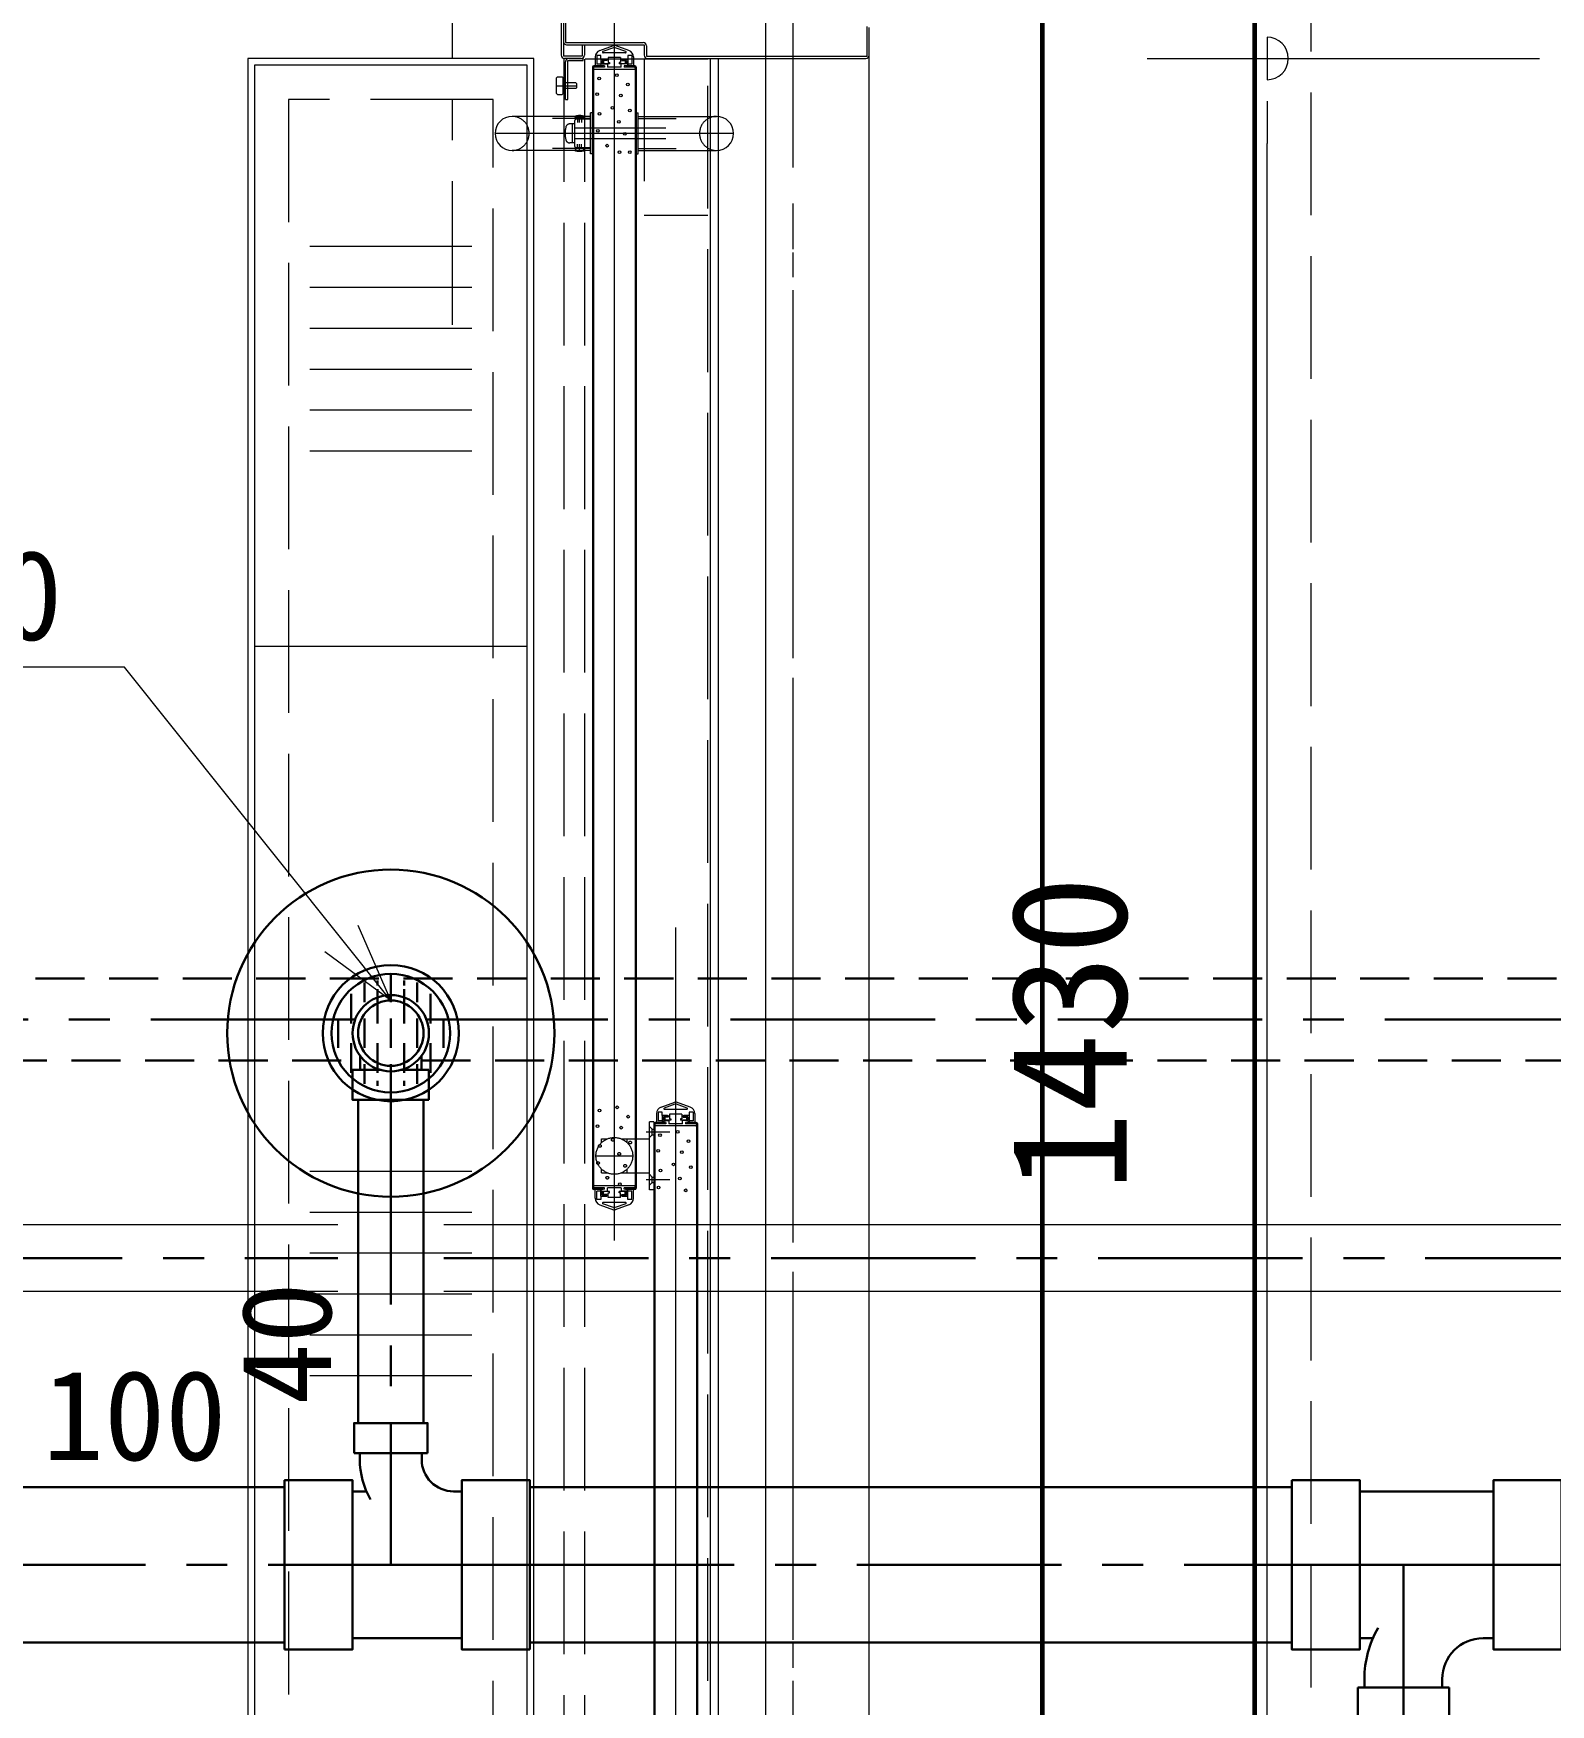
# Model space of a CAD drawing. Units: millimetres at full size, sheet at 1:30. Extents: x -16828 to 149130, y 47892 to 100313.
# Drawn here: x -3372 to -2259, y 62148 to 63374 of the extents above; entities that cross this region are included whole.
import ezdxf
from ezdxf.enums import TextEntityAlignment as Align

# ---------------------------------------------------------------- set-up
doc = ezdxf.new("R2010")
doc.units = ezdxf.units.MM
doc.header["$LTSCALE"] = 30
for name, pattern in [('CHAIN1', [8, 5, -1, 1, -1]), ('CHAIN2', [12, 9, -1, 1, -1]), ('DASHED1', [1.8, 1.2, -0.6]), ('DASHED3', [4, 3, -1]), ('DOUBLE_CHAIN1', [8.8, 5, -1, 0.6, -0.6, 0.6, -1])]:
    doc.linetypes.add(name, pattern=pattern)
for name, color, linetype, lineweight in [('0-0', 7, 'CHAIN2', 15), ('0-1', 7, 'Continuous', 15), ('2-2_間仕切り芯', 7, 'DOUBLE_CHAIN1', 15), ('2-A_建具', 7, 'Continuous', 15), ('2-B_金物', 7, 'Continuous', 15), ('3-0_AIHO08-壁芯', 7, 'CHAIN2', 15), ('4-3_AIHO15-壁開口寸法・コメント', 7, 'Continuous', 15), ('9-6_無題7', 7, 'Continuous', 15), ('9-9_配管－汚水１：硬質塩ビ管（ＤＶ）', 2, 'Continuous', 30), ('9-B_配管－給湯１２：ＨＴＬＰ（ＵＸ）', 3, 'Continuous', 20), ('9-E_配管－給湯１：ＣＵＰ(Ｍ)', 1, 'Continuous', 60)]:
    doc.layers.add(name, color=color, linetype=linetype, lineweight=lineweight)
doc.styles.add('ＭＳ ゴシック', font='')
doc.styles.get('ＭＳ ゴシック').set_extended_font_data('MS Gothic')

# ---------------------------------------------------------------- blocks, each defined once
blk = doc.blocks.new('グループ部品-19')
at = {"layer": '4-3_AIHO15-壁開口寸法・コメント'}
for p, q in [((-2467.13, 61957.11), (-2467.13, 61988.36)), ((-2467.13, 61910.24), (-2467.13, 61941.49))]:
    blk.add_line(p, q, dxfattribs=at)
blk.add_arc((-2467.13, 61925.86), 15.62, 90, 270, dxfattribs=at)
blk = doc.blocks.new('グループ部品-20')
at = {"layer": '4-3_AIHO15-壁開口寸法・コメント'}
for p, q in [((-2467.13, 63371.49), (-2467.13, 63340.24)), ((-2467.13, 63324.61), (-2467.13, 63293.36))]:
    blk.add_line(p, q, dxfattribs=at)
blk.add_arc((-2467.13, 63355.86), 15.62, 270, 90, dxfattribs=at)
blk = doc.blocks.new('グループ部品-21')
at = {"layer": '4-3_AIHO15-壁開口寸法・コメント'}
for p, q in [((-2555.12, 63355.86), (-2267.13, 63355.86)), ((-2467.13, 61988.36), (-2467.13, 63293.36)), ((-2555.12, 61925.86), (-2267.13, 61925.86))]:
    blk.add_line(p, q, dxfattribs=at)
for name in ['グループ部品-20', 'グループ部品-19']:
    blk.add_blockref(name, (0, 0), dxfattribs=at)
at = {"layer": '4-3_AIHO15-壁開口寸法・コメント', "style": 'ＭＳ ゴシック'}
blk.add_text('1430', height=84.92, rotation=90, dxfattribs=at).set_placement((-2544.76, 62525.03), align=Align.BOTTOM_LEFT)

msp = doc.modelspace()

# ---------------------------------------------------------------- linework, layer by layer
at = {"layer": '0-0'}
msp.add_line((-3065.04, 66505.86), (-3065.04, 63160.53), dxfattribs=at)
at = {"layer": '0-1'}
msp.add_line((-2835.04, 63665.86), (-2835.04, 60765.86), dxfattribs=at)
at = {"layer": '0-1', "linetype": 'DASHED3'}
msp.add_line((-2435.04, 63450.86), (-2435.04, 60365.86), dxfattribs=at)
at = {"layer": '2-2_間仕切り芯'}
msp.add_line((-2815.04, 64749.43), (-2815.04, 49619.89), dxfattribs=at)
at = {"layer": '2-A_建具'}
for p, q in [((-2985.04, 63403.46), (-2985.04, 63358.26)), ((-2983.44, 63404.26), (-2983.44, 63357.46)), ((-2981.84, 63403.26), (-2981.84, 63367.46)), ((-2946.04, 62488.67), (-2946.04, 63405.86)), ((-2760.64, 63357.46), (-2760.64, 63379.26)), ((-2759.04, 63358.26), (-2759.04, 63378.46)), ((-2981.84, 63367.46), (-2924.84, 63367.46)), ((-2981.04, 63365.86), (-2924.04, 63365.86)), ((-2969.64, 63365.86), (-2969.64, 63357.46)), ((-2968.04, 63365.86), (-2968.04, 63358.26)), ((-2956.76, 63361.66), (-2946.73, 63365.34)), ((-2935.32, 63361.66), (-2945.35, 63365.34)), ((-2924.04, 63365.86), (-2924.04, 63358.26)), ((-2922.44, 63365.06), (-2922.44, 63357.46)), ((-2969.64, 63357.46), (-2983.44, 63357.46)), ((-2970.44, 63355.86), (-2982.64, 63355.86)), ((-2960.04, 63356.97), (-2960.04, 63350.76)), ((-2958.84, 63357.96), (-2958.84, 63351.66)), ((-2956.04, 63357.96), (-2958.84, 63357.96)), ((-2956.04, 63355.46), (-2956.04, 63357.96)), ((-2956.04, 63355.46), (-2951.54, 63355.46)), ((-2956.04, 63355.36), (-2956.04, 63351.7)), ((-2952.04, 63355.36), (-2956.04, 63355.36)), ((-2955.04, 63354.36), (-2955.04, 63351.86)), ((-2946.73, 63363.74), (-2954.4, 63360.93)), ((-2937.85, 63359.96), (-2954.23, 63359.96)), ((-2954.04, 63353.76), (-2954.04, 63352.46)), ((-2951.54, 63354.26), (-2953.54, 63354.26)), ((-2951.54, 63355.46), (-2951.54, 63354.26)), ((-2950.54, 63356.46), (-2950.54, 63352.96)), ((-2941.54, 63356.46), (-2950.54, 63356.46)), ((-2950.54, 63352.96), (-2949.54, 63352.96)), ((-2949.54, 63352.96), (-2949.54, 63351.96)), ((-2937.68, 63360.93), (-2945.35, 63363.74)), ((-2942.54, 63352.96), (-2942.54, 63351.96)), ((-2941.54, 63352.96), (-2942.54, 63352.96)), ((-2941.54, 63356.46), (-2941.54, 63352.96)), ((-2940.54, 63355.46), (-2940.54, 63354.26)), ((-2940.54, 63355.46), (-2936.04, 63355.46)), ((-2940.54, 63354.26), (-2938.54, 63354.26)), ((-2936.04, 63355.36), (-2940.04, 63355.36)), ((-2940.04, 63355.36), (-2940.04, 63354.36)), ((-2937.04, 63354.36), (-2940.04, 63354.36)), ((-2938.04, 63353.76), (-2938.04, 63352.46)), ((-2937.04, 63354.36), (-2937.04, 63351.86)), ((-2936.04, 63357.96), (-2936.04, 63355.46)), ((-2933.24, 63357.96), (-2936.04, 63357.96)), ((-2936.04, 63355.36), (-2936.04, 63351.7)), ((-2933.24, 63357.96), (-2933.24, 63351.66)), ((-2932.04, 63356.97), (-2932.04, 63350.76)), ((-2922.44, 63357.46), (-2760.64, 63357.46)), ((-2921.64, 63355.86), (-2761.44, 63355.86)), ((-2875.54, 61925.86), (-2875.54, 63355.86)), ((-2869.54, 61925.86), (-2869.54, 63355.86)), ((-2759.04, 61925.86), (-2759.04, 63358.26)), ((-2962.04, 63349.56), (-2962.04, 62527.16)), ((-2954.54, 63349.86), (-2961.44, 63349.86)), ((-2961.44, 63349.86), (-2961.44, 62526.86)), ((-2961.29, 63348.86), (-2961.29, 63348.36)), ((-2954.54, 63350.46), (-2961.14, 63350.46)), ((-2953.29, 63349.36), (-2960.79, 63349.36)), ((-2946.34, 63347.86), (-2960.79, 63347.86)), ((-2956.04, 63351.66), (-2958.84, 63351.66)), ((-2956.04, 63351.66), (-2956.04, 63350.46)), ((-2953.29, 63350.36), (-2955.22, 63350.71)), ((-2955.04, 63351.86), (-2951.04, 63351.86)), ((-2954.54, 63350.46), (-2954.54, 63349.86)), ((-2949.54, 63351.96), (-2953.54, 63351.96)), ((-2953.29, 63350.36), (-2953.29, 63349.36)), ((-2951.04, 63351.86), (-2951.04, 63349.36)), ((-2941.04, 63349.36), (-2951.04, 63349.36)), ((-2946.34, 63347.86), (-2946.04, 63348.16)), ((-2946.04, 63348.16), (-2945.74, 63347.86)), ((-2931.29, 63347.86), (-2945.74, 63347.86)), ((-2938.54, 63351.96), (-2942.54, 63351.96)), ((-2941.04, 63349.36), (-2941.04, 63351.86)), ((-2937.04, 63351.86), (-2941.04, 63351.86)), ((-2936.86, 63350.71), (-2938.79, 63350.36)), ((-2938.79, 63350.36), (-2938.79, 63349.36)), ((-2931.29, 63349.36), (-2938.79, 63349.36)), ((-2937.54, 63350.46), (-2937.54, 63349.86)), ((-2930.94, 63350.46), (-2937.54, 63350.46)), ((-2930.64, 63349.86), (-2937.54, 63349.86)), ((-2933.24, 63351.66), (-2936.04, 63351.66)), ((-2936.04, 63351.66), (-2936.04, 63350.46)), ((-2930.79, 63348.86), (-2930.79, 63348.36)), ((-2930.64, 63349.86), (-2930.64, 62526.86)), ((-2930.04, 63349.56), (-2930.04, 62527.16)), ((-2963.54, 63313.36), (-3021.04, 63313.36)), ((-2963.54, 63285.86), (-2963.54, 63315.86)), ((-2962.04, 63315.86), (-2963.54, 63315.86)), ((-2962.04, 63285.86), (-2962.04, 63315.86)), ((-2930.04, 63315.86), (-2928.54, 63315.86)), ((-2930.04, 63285.86), (-2930.04, 63315.86)), ((-2928.54, 63285.86), (-2928.54, 63315.86)), ((-2928.54, 63313.36), (-2871.04, 63313.36)), ((-2858.54, 63300.86), (-3033.54, 63300.86)), ((-2963.54, 63288.36), (-3021.04, 63288.36)), ((-2962.04, 63285.86), (-2963.54, 63285.86)), ((-2930.04, 63285.86), (-2928.54, 63285.86)), ((-2928.54, 63288.36), (-2871.04, 63288.36)), ((-2901.04, 61783.13), (-2901.04, 62718.41)), ((-2915.04, 62581.97), (-2915.04, 62575.76)), ((-2913.84, 62582.96), (-2913.84, 62576.66)), ((-2911.04, 62582.96), (-2913.84, 62582.96)), ((-2911.76, 62586.66), (-2901.73, 62590.34)), ((-2911.04, 62580.46), (-2911.04, 62582.96)), ((-2911.04, 62580.46), (-2906.54, 62580.46)), ((-2901.73, 62588.74), (-2909.4, 62585.93)), ((-2892.85, 62584.96), (-2909.23, 62584.96)), ((-2906.54, 62580.46), (-2906.54, 62579.26)), ((-2905.54, 62581.46), (-2905.54, 62577.96)), ((-2896.54, 62581.46), (-2905.54, 62581.46)), ((-2890.32, 62586.66), (-2900.35, 62590.34)), ((-2892.68, 62585.93), (-2900.35, 62588.74)), ((-2896.54, 62581.46), (-2896.54, 62577.96)), ((-2895.54, 62580.46), (-2895.54, 62579.26)), ((-2895.54, 62580.46), (-2891.04, 62580.46)), ((-2891.04, 62582.96), (-2891.04, 62580.46)), ((-2888.24, 62582.96), (-2891.04, 62582.96)), ((-2888.24, 62582.96), (-2888.24, 62576.66)), ((-2887.04, 62581.97), (-2887.04, 62575.76)), ((-2920.24, 62525.86), (-2920.24, 62575.86)), ((-2917.04, 62575.86), (-2920.24, 62575.86)), ((-2917.04, 62575.86), (-2917.04, 62525.86)), ((-2917.04, 62574.56), (-2917.04, 61872.16)), ((-2909.54, 62574.86), (-2916.44, 62574.86)), ((-2916.44, 62574.86), (-2916.44, 61871.86)), ((-2916.29, 62573.86), (-2916.29, 62573.36)), ((-2909.54, 62575.46), (-2916.14, 62575.46)), ((-2908.29, 62574.36), (-2915.79, 62574.36)), ((-2901.34, 62572.86), (-2915.79, 62572.86)), ((-2911.04, 62576.66), (-2913.84, 62576.66)), ((-2911.04, 62580.36), (-2911.04, 62576.7)), ((-2907.04, 62580.36), (-2911.04, 62580.36)), ((-2911.04, 62576.66), (-2911.04, 62575.46)), ((-2908.29, 62575.36), (-2910.22, 62575.71)), ((-2910.04, 62579.36), (-2910.04, 62576.86)), ((-2910.04, 62576.86), (-2906.04, 62576.86)), ((-2909.54, 62575.46), (-2909.54, 62574.86)), ((-2909.04, 62578.76), (-2909.04, 62577.46)), ((-2906.54, 62579.26), (-2908.54, 62579.26)), ((-2904.54, 62576.96), (-2908.54, 62576.96)), ((-2908.29, 62575.36), (-2908.29, 62574.36)), ((-2906.04, 62576.86), (-2906.04, 62574.36)), ((-2896.04, 62574.36), (-2906.04, 62574.36)), ((-2905.54, 62577.96), (-2904.54, 62577.96)), ((-2904.54, 62577.96), (-2904.54, 62576.96)), ((-2901.34, 62572.86), (-2901.04, 62573.16)), ((-2901.04, 62573.16), (-2900.74, 62572.86)), ((-2886.29, 62572.86), (-2900.74, 62572.86)), ((-2897.54, 62577.96), (-2897.54, 62576.96)), ((-2896.54, 62577.96), (-2897.54, 62577.96)), ((-2893.54, 62576.96), (-2897.54, 62576.96)), ((-2896.04, 62574.36), (-2896.04, 62576.86)), ((-2892.04, 62576.86), (-2896.04, 62576.86)), ((-2895.54, 62579.26), (-2893.54, 62579.26)), ((-2891.04, 62580.36), (-2895.04, 62580.36)), ((-2895.04, 62580.36), (-2895.04, 62579.36)), ((-2892.04, 62579.36), (-2895.04, 62579.36)), ((-2891.86, 62575.71), (-2893.79, 62575.36)), ((-2893.79, 62575.36), (-2893.79, 62574.36)), ((-2886.29, 62574.36), (-2893.79, 62574.36)), ((-2893.04, 62578.76), (-2893.04, 62577.46)), ((-2892.54, 62575.46), (-2892.54, 62574.86)), ((-2885.94, 62575.46), (-2892.54, 62575.46)), ((-2885.64, 62574.86), (-2892.54, 62574.86)), ((-2892.04, 62579.36), (-2892.04, 62576.86)), ((-2891.04, 62580.36), (-2891.04, 62576.7)), ((-2888.24, 62576.66), (-2891.04, 62576.66)), ((-2891.04, 62576.66), (-2891.04, 62575.46)), ((-2885.79, 62573.86), (-2885.79, 62573.36)), ((-2885.64, 62574.86), (-2885.64, 61871.86)), ((-2885.04, 62574.56), (-2885.04, 61872.16)), ((-2940.94, 62563.36), (-2930.04, 62563.36)), ((-2930.04, 62563.36), (-2920.24, 62563.36)), ((-2940.94, 62538.36), (-2930.04, 62538.36)), ((-2930.04, 62538.36), (-2920.24, 62538.36)), ((-2961.29, 62527.86), (-2961.29, 62528.36)), ((-2954.54, 62526.26), (-2961.14, 62526.26)), ((-2946.34, 62528.86), (-2960.79, 62528.86)), ((-2953.29, 62527.36), (-2960.79, 62527.36)), ((-2960.04, 62519.75), (-2960.04, 62525.96)), ((-2956.04, 62525.06), (-2958.84, 62525.06)), ((-2958.84, 62518.76), (-2958.84, 62525.06)), ((-2956.04, 62525.06), (-2956.04, 62526.26)), ((-2956.04, 62521.36), (-2956.04, 62525.03)), ((-2952.04, 62521.36), (-2956.04, 62521.36)), ((-2956.04, 62521.26), (-2951.54, 62521.26)), ((-2956.04, 62521.26), (-2956.04, 62518.76)), ((-2953.29, 62526.36), (-2955.22, 62526.01)), ((-2955.04, 62522.36), (-2955.04, 62524.86)), ((-2955.04, 62524.86), (-2951.04, 62524.86)), ((-2954.04, 62522.96), (-2954.04, 62524.26)), ((-2949.54, 62524.76), (-2953.54, 62524.76)), ((-2951.54, 62522.46), (-2953.54, 62522.46)), ((-2953.29, 62526.36), (-2953.29, 62527.36)), ((-2951.54, 62521.26), (-2951.54, 62522.46)), ((-2951.04, 62524.86), (-2951.04, 62527.36)), ((-2941.04, 62527.36), (-2951.04, 62527.36)), ((-2950.54, 62520.26), (-2950.54, 62523.76)), ((-2950.54, 62523.76), (-2949.54, 62523.76)), ((-2941.54, 62520.26), (-2950.54, 62520.26)), ((-2949.54, 62523.76), (-2949.54, 62524.76)), ((-2946.34, 62528.86), (-2946.04, 62528.56)), ((-2946.04, 62528.56), (-2945.74, 62528.86)), ((-2931.29, 62528.86), (-2945.74, 62528.86)), ((-2942.54, 62523.76), (-2942.54, 62524.76)), ((-2938.54, 62524.76), (-2942.54, 62524.76)), ((-2941.54, 62523.76), (-2942.54, 62523.76)), ((-2941.54, 62520.26), (-2941.54, 62523.76)), ((-2941.04, 62527.36), (-2941.04, 62524.86)), ((-2937.04, 62524.86), (-2941.04, 62524.86)), ((-2940.54, 62521.26), (-2940.54, 62522.46)), ((-2940.54, 62522.46), (-2938.54, 62522.46)), ((-2940.54, 62521.26), (-2936.04, 62521.26)), ((-2940.04, 62521.36), (-2940.04, 62522.36)), ((-2937.04, 62522.36), (-2940.04, 62522.36)), ((-2936.04, 62521.36), (-2940.04, 62521.36)), ((-2938.79, 62526.36), (-2938.79, 62527.36)), ((-2931.29, 62527.36), (-2938.79, 62527.36)), ((-2936.86, 62526.01), (-2938.79, 62526.36)), ((-2938.04, 62522.96), (-2938.04, 62524.26)), ((-2937.54, 62526.26), (-2937.54, 62526.86)), ((-2930.64, 62526.86), (-2937.54, 62526.86)), ((-2930.94, 62526.26), (-2937.54, 62526.26)), ((-2937.04, 62522.36), (-2937.04, 62524.86)), ((-2936.04, 62525.06), (-2936.04, 62526.26)), ((-2933.24, 62525.06), (-2936.04, 62525.06)), ((-2936.04, 62521.36), (-2936.04, 62525.03)), ((-2936.04, 62518.76), (-2936.04, 62521.26)), ((-2933.24, 62518.76), (-2933.24, 62525.06)), ((-2932.04, 62519.75), (-2932.04, 62525.96)), ((-2930.79, 62527.86), (-2930.79, 62528.36)), ((-2917.04, 62525.86), (-2920.24, 62525.86)), ((-2956.04, 62518.76), (-2958.84, 62518.76)), ((-2956.76, 62515.06), (-2946.73, 62511.38)), ((-2946.73, 62512.98), (-2954.4, 62515.79)), ((-2937.85, 62516.76), (-2954.23, 62516.76)), ((-2937.68, 62515.79), (-2945.35, 62512.98)), ((-2935.32, 62515.06), (-2945.35, 62511.38)), ((-2933.24, 62518.76), (-2936.04, 62518.76))]:
    msp.add_line(p, q, dxfattribs=at)
at = {"layer": '2-A_建具', "linetype": 'DASHED3'}
for p, q in [((-2877.54, 63355.36), (-2983.04, 63355.36)), ((-2983.04, 63355.36), (-2983.04, 61210.86)), ((-2981.84, 63325.86), (-2981.84, 63353.46)), ((-2979.44, 63355.86), (-2968.84, 63355.86)), ((-2968.84, 63354.26), (-2968.84, 63355.86)), ((-2968.04, 63355.36), (-2968.04, 61210.86)), ((-2924.04, 63355.86), (-2924.04, 63240.86)), ((-2877.54, 61925.86), (-2877.54, 63355.86)), ((-2988.84, 63341.36), (-2987.84, 63342.36)), ((-2988.84, 63341.36), (-2988.84, 63330.36)), ((-2987.84, 63342.36), (-2984.34, 63342.36)), ((-2983.84, 63341.86), (-2984.34, 63342.36)), ((-2983.84, 63341.86), (-2983.84, 63329.86)), ((-2983.84, 63340.86), (-2983.04, 63340.86)), ((-2988.84, 63335.86), (-2973.84, 63335.86)), ((-2988.84, 63330.36), (-2987.84, 63329.36)), ((-2987.84, 63329.36), (-2984.34, 63329.36)), ((-2983.84, 63329.86), (-2984.34, 63329.36)), ((-2983.84, 63330.86), (-2983.04, 63330.86)), ((-2974.24, 63337.86), (-2983.04, 63337.86)), ((-2974.24, 63333.86), (-2983.04, 63333.86)), ((-2973.84, 63337.46), (-2974.24, 63337.86)), ((-2981.84, 63325.86), (-2980.24, 63325.86)), ((-2963.54, 63311.86), (-2991.41, 63311.86)), ((-2975.04, 63307.86), (-2978.7, 63307.86)), ((-2977.04, 63307.86), (-2977.04, 63293.86)), ((-2975.04, 63313.16), (-2975.04, 63313.36)), ((-2975.04, 63313.16), (-2968.04, 63313.16)), ((-2975.04, 63313.16), (-2973.04, 63311.16)), ((-2975.04, 63291.36), (-2975.04, 63310.36)), ((-2975.04, 63304.86), (-2908.33, 63304.86)), ((-2963.54, 63311.36), (-2974.04, 63311.36)), ((-2973.04, 63311.16), (-2973.04, 63308.78)), ((-2971.54, 63308.78), (-2971.54, 63313.96)), ((-2968.04, 63313.16), (-2970.04, 63311.16)), ((-2970.04, 63311.16), (-2970.04, 63308.78)), ((-2928.54, 63311.86), (-2900.68, 63311.86)), ((-2975.04, 63293.86), (-2978.7, 63293.86)), ((-2908.33, 63296.86), (-2975.04, 63296.86)), ((-2973.04, 63290.56), (-2973.04, 63292.94)), ((-2971.54, 63287.76), (-2971.54, 63292.94)), ((-2970.04, 63290.56), (-2970.04, 63292.94)), ((-2963.54, 63289.86), (-2991.41, 63289.86)), ((-2975.04, 63288.56), (-2973.04, 63290.56)), ((-2975.04, 63288.56), (-2975.04, 63288.36)), ((-2975.04, 63288.56), (-2968.04, 63288.56)), ((-2963.54, 63290.36), (-2974.04, 63290.36)), ((-2968.04, 63288.56), (-2970.04, 63290.56)), ((-2928.54, 63289.86), (-2900.68, 63289.86)), ((-2924.04, 63240.86), (-2877.54, 63240.86)), ((-2905.24, 62568.36), (-2922.69, 62568.36)), ((-2920.24, 62572.36), (-2918.24, 62570.36)), ((-2955.54, 62560.45), (-2955.54, 62563.36)), ((-2955.54, 62563.36), (-2951.14, 62563.36)), ((-2952.34, 62562.8), (-2952.34, 62563.36)), ((-2936.54, 62560.45), (-2936.54, 62563.36)), ((-2920.24, 62564.36), (-2918.24, 62566.36)), ((-2918.24, 62566.36), (-2917.04, 62566.36)), ((-2959.54, 62550.86), (-2932.54, 62550.86)), ((-2955.54, 62538.36), (-2955.54, 62541.27)), ((-2955.54, 62538.36), (-2951.14, 62538.36)), ((-2952.34, 62538.36), (-2952.34, 62538.92)), ((-2936.54, 62538.36), (-2936.54, 62541.27)), ((-2905.24, 62533.36), (-2922.69, 62533.36)), ((-2920.24, 62537.36), (-2918.24, 62535.36)), ((-2918.24, 62531.36), (-2918.24, 62535.36)), ((-2918.24, 62535.36), (-2917.04, 62535.36)), ((-2920.24, 62529.36), (-2918.24, 62531.36)), ((-2918.24, 62531.36), (-2917.04, 62531.36))]:
    msp.add_line(p, q, dxfattribs=at)
for points in [[(-2980.24, 63325.86), (-2980.24, 63354.26), (-2968.84, 63354.26)], [(-2973.84, 63337.46), (-2973.84, 63334.26), (-2974.24, 63333.86)], [(-2918.24, 62566.36), (-2918.24, 62570.36), (-2917.04, 62570.36)]]:
    msp.add_lwpolyline(points, dxfattribs=at)
at = {"layer": '2-A_建具'}
for points in [[(-2952.04, 63355.36), (-2952.04, 63354.36), (-2955.04, 63354.36)], [(-2907.04, 62580.36), (-2907.04, 62579.36), (-2910.04, 62579.36)], [(-2954.54, 62526.26), (-2954.54, 62526.86), (-2961.44, 62526.86)], [(-2952.04, 62521.36), (-2952.04, 62522.36), (-2955.04, 62522.36)]]:
    msp.add_lwpolyline(points, dxfattribs=at)
for centre in [(-2957.24, 63341.18), (-2944.27, 63343.54), (-2958.57, 63329.68), (-2941.27, 63328.62), (-2936.21, 63336.72), (-2956.85, 63315.21), (-2947.36, 63319.69), (-2934.63, 63317.68), (-2958.23, 63302.7), (-2942.68, 63309.38), (-2951.4, 63291.91), (-2938.38, 63300.65), (-2942.24, 63287.15), (-2934.77, 63287.1), (-2957.02, 62584.1), (-2944.05, 62586.45), (-2935.99, 62579.64), (-2958.34, 62572.6), (-2941.05, 62571.54), (-2899.58, 62568.48), (-2912.55, 62566.12), (-2891.53, 62561.67), (-2913.88, 62554.63), (-2902.67, 62544.63), (-2896.58, 62553.56), (-2912.16, 62540.15), (-2897.99, 62534.32), (-2889.95, 62542.62), (-2942.01, 62530.07), (-2913.54, 62527.64), (-2893.69, 62525.6)]:
    msp.add_circle(centre, 1, dxfattribs=at)
at = {"layer": '2-A_建具', "linetype": 'DASHED3'}
for centre, radius in [((-2946.04, 62550.86), 13.5), ((-2956.62, 62558.13), 1), ((-2947.13, 62562.6), 1), ((-2934.41, 62560.59), 1), ((-2958.01, 62545.61), 1), ((-2942.45, 62552.29), 1), ((-2938.15, 62543.57), 1), ((-2951.18, 62534.83), 1)]:
    msp.add_circle(centre, radius, dxfattribs=at)
at = {"layer": '2-A_建具'}
for centre, radius, start, end in [((-2981.04, 63368.26), 2.4, 180, 270), ((-2946.04, 63363.46), 2, 69.87556, 110.12444), ((-2924.84, 63365.06), 2.4, 0, 90), ((-2982.64, 63358.26), 2.4, 180, 270), ((-2970.44, 63358.26), 2.4, 270, 0), ((-2955.04, 63356.97), 5, 110.12444, 180), ((-2954.23, 63360.46), 0.5, 110.12444, 270), ((-2953.54, 63353.76), 0.5, 90, 180), ((-2946.04, 63361.86), 2, 69.87556, 110.12444), ((-2938.54, 63353.76), 0.5, 0, 90), ((-2937.85, 63360.46), 0.5, 270, 69.87556), ((-2937.04, 63356.97), 5, 0, 69.87556), ((-2921.64, 63358.26), 2.4, 180, 270), ((-2761.44, 63358.26), 2.4, 270, 0), ((-2961.14, 63349.56), 0.9, 90, 180), ((-2960.79, 63348.86), 0.5, 90, 180), ((-2960.79, 63348.36), 0.5, 180, 270), ((-2959.74, 63350.76), 0.3, 180, 270), ((-2955.04, 63351.7), 1, 180, 259.69515), ((-2953.54, 63352.46), 0.5, 180, 270), ((-2938.54, 63352.46), 0.5, 270, 0), ((-2937.04, 63351.7), 1, 280.30485, 0), ((-2932.34, 63350.76), 0.3, 270, 0), ((-2931.29, 63348.86), 0.5, 0, 90), ((-2931.29, 63348.36), 0.5, 270, 0), ((-2930.94, 63349.56), 0.9, 0, 90), ((-3021.04, 63300.86), 12.5, 90, 270), ((-2871.04, 63300.86), 12.5, 270, 90), ((-2910.04, 62581.97), 5, 110.12444, 180), ((-2909.23, 62585.46), 0.5, 110.12444, 270), ((-2901.04, 62588.46), 2, 69.87556, 110.12444), ((-2901.04, 62586.86), 2, 69.87556, 110.12444), ((-2892.85, 62585.46), 0.5, 270, 69.87556), ((-2892.04, 62581.97), 5, 0, 69.87556), ((-2916.14, 62574.56), 0.9, 90, 180), ((-2915.79, 62573.86), 0.5, 90, 180), ((-2915.79, 62573.36), 0.5, 180, 270), ((-2914.74, 62575.76), 0.3, 180, 270), ((-2910.04, 62576.7), 1, 180, 259.69515), ((-2908.54, 62578.76), 0.5, 90, 180), ((-2908.54, 62577.46), 0.5, 180, 270), ((-2893.54, 62578.76), 0.5, 0, 90), ((-2893.54, 62577.46), 0.5, 270, 0), ((-2892.04, 62576.7), 1, 280.30485, 0), ((-2887.34, 62575.76), 0.3, 270, 0), ((-2886.29, 62573.86), 0.5, 0, 90), ((-2886.29, 62573.36), 0.5, 270, 0), ((-2885.94, 62574.56), 0.9, 0, 90), ((-2961.14, 62527.16), 0.9, 180, 270), ((-2960.79, 62528.36), 0.5, 90, 180), ((-2960.79, 62527.86), 0.5, 180, 270), ((-2959.74, 62525.96), 0.3, 90, 180), ((-2955.04, 62519.75), 5, 180, 249.87556), ((-2955.04, 62525.03), 1, 100.30485, 180), ((-2953.54, 62524.26), 0.5, 90, 180), ((-2953.54, 62522.96), 0.5, 180, 270), ((-2938.54, 62524.26), 0.5, 0, 90), ((-2938.54, 62522.96), 0.5, 270, 0), ((-2937.04, 62525.03), 1, 0, 79.69515), ((-2937.04, 62519.75), 5, 290.12444, 0), ((-2932.34, 62525.96), 0.3, 0, 90), ((-2931.29, 62528.36), 0.5, 0, 90), ((-2931.29, 62527.86), 0.5, 270, 0), ((-2930.94, 62527.16), 0.9, 270, 0), ((-2954.23, 62516.26), 0.5, 90, 249.87556), ((-2946.04, 62514.86), 2, 249.87556, 290.12444), ((-2946.04, 62513.26), 2, 249.87556, 290.12444), ((-2937.85, 62516.26), 0.5, 290.12444, 90)]:
    msp.add_arc(centre, radius, start, end, dxfattribs=at)
at = {"layer": '2-A_建具', "linetype": 'DASHED3'}
for centre, radius, start, end in [((-2979.44, 63353.46), 2.4, 90, 180), ((-3021.04, 63300.86), 12.5, 270, 90), ((-2964.24, 63300.86), 18, 164.53399, 195.46601), ((-2978.7, 63304.86), 3, 90, 164.53399), ((-2971.54, 63303.45), 10.51, 70.54484, 109.45516), ((-2974.04, 63310.36), 1, 90, 180), ((-2871.04, 63300.86), 12.5, 90, 270), ((-2978.7, 63296.86), 3, 195.46601, 270), ((-2974.04, 63291.36), 1, 180, 270), ((-2971.54, 63298.27), 10.51, 250.54484, 289.45516)]:
    msp.add_arc(centre, radius, start, end, dxfattribs=at)
at = {"layer": '2-B_金物'}
for p, q in [((-3005.04, 63355.86), (-3215.04, 63355.86)), ((-3215.04, 63355.86), (-3215.04, 61925.86)), ((-3005.04, 61925.86), (-3005.04, 63355.86)), ((-3010.04, 63350.86), (-3210.04, 63350.86)), ((-3210.04, 63350.86), (-3210.04, 61930.86)), ((-3010.04, 61930.86), (-3010.04, 63350.86)), ((-3050.6, 63217.81), (-3169.48, 63217.81)), ((-3050.6, 63187.81), (-3169.48, 63187.81)), ((-3050.6, 63157.81), (-3169.48, 63157.81)), ((-3050.6, 63127.81), (-3169.48, 63127.81)), ((-3050.6, 63097.81), (-3169.48, 63097.81)), ((-3050.6, 63067.81), (-3169.48, 63067.81)), ((-3210.04, 62924.86), (-3010.04, 62924.86)), ((-3050.6, 62539.42), (-3169.48, 62539.42)), ((-3050.6, 62509.42), (-3169.48, 62509.42)), ((-3050.6, 62479.42), (-3169.48, 62479.42)), ((-3050.6, 62449.42), (-3169.48, 62449.42)), ((-3050.6, 62419.42), (-3169.48, 62419.42)), ((-3050.6, 62389.42), (-3169.48, 62389.42))]:
    msp.add_line(p, q, dxfattribs=at)
at = {"layer": '2-B_金物', "linetype": 'DASHED3'}
for p, q in [((-3035.04, 63325.86), (-3185.04, 63325.86)), ((-3185.04, 63325.86), (-3185.04, 61955.86)), ((-3035.04, 61955.86), (-3035.04, 63325.86))]:
    msp.add_line(p, q, dxfattribs=at)
at = {"layer": '3-0_AIHO08-壁芯'}
msp.add_lwpolyline([(-2815.04, 63545.86), (-2815.04, 57245.86), (-2815.04, 50945.86)], dxfattribs=at)
at = {"layer": '9-6_無題7'}
for p, q in [((-3305.52, 62909.46), (-3598.02, 62909.46)), ((-3110.04, 62664.86), (-3305.52, 62909.46)), ((-3110.04, 62664.86), (-3134.09, 62719.83)), ((-3110.04, 62664.86), (-3158.35, 62700.44))]:
    msp.add_line(p, q, dxfattribs=at)
at = {"layer": '9-6_無題7', "color": 2, "lineweight": 30}
for p, q in [((-3119.71, 62675.86), (-3119.71, 62679.59)), ((-3110.04, 62663.49), (-3110.04, 62683.49)), ((-3100.37, 62675.86), (-3100.37, 62679.59)), ((-3139.04, 62669.67), (-3139.04, 62647.92)), ((-3129.37, 62663.49), (-3129.37, 62678.13)), ((-3119.71, 62673.21), (-3119.71, 62647.92)), ((-3100.37, 62673.21), (-3100.37, 62647.92)), ((-3090.71, 62663.49), (-3090.71, 62678.13)), ((-3081.04, 62669.67), (-3081.04, 62647.92)), ((-3148.71, 62651.74), (-3148.71, 62629.99)), ((-3129.37, 62651.74), (-3129.37, 62629.99)), ((-3110.04, 62651.74), (-3110.04, 62629.99)), ((-3090.71, 62651.74), (-3090.71, 62629.99)), ((-3071.37, 62651.74), (-3071.37, 62629.99)), ((-3139.04, 62633.52), (-3139.04, 62611.77)), ((-3119.71, 62633.52), (-3119.71, 62611.77)), ((-3100.37, 62633.52), (-3100.37, 62611.77)), ((-3081.04, 62633.52), (-3081.04, 62611.77)), ((-3129.37, 62618.24), (-3129.37, 62603.59)), ((-3110.04, 62618.24), (-3110.04, 62598.24)), ((-3090.71, 62618.24), (-3090.71, 62603.59)), ((-3119.71, 62605.86), (-3119.71, 62602.13)), ((-3100.37, 62605.86), (-3100.37, 62602.13))]:
    msp.add_line(p, q, dxfattribs=at)
for radius in [120, 50, 43.5]:
    msp.add_circle((-3110.04, 62640.86), radius, dxfattribs=at)
at = {"layer": '9-9_配管－汚水１：硬質塩ビ管（ＤＶ）', "linetype": 'DASHED1'}
for p, q in [((1849.27, 62680.86), (-4478.38, 62680.86)), ((-4478.38, 62620.86), (-3132.54, 62620.86)), ((-3087.54, 62620.86), (1849.27, 62620.86))]:
    msp.add_line(p, q, dxfattribs=at)
at = {"layer": '9-9_配管－汚水１：硬質塩ビ管（ＤＶ）', "linetype": 'CHAIN1'}
for p, q in [((-3136.19, 62650.86), (-4478.38, 62650.86)), ((1849.27, 62650.86), (-3083.89, 62650.86)), ((-3110.04, 62591.86), (-3110.04, 62616.86)), ((-3110.04, 62591.86), (-3110.04, 62354.86)), ((-3110.04, 62354.86), (-3110.04, 62250.86)), ((-3440.04, 62250.86), (-3188.04, 62250.86)), ((-3188.04, 62250.86), (-3110.04, 62250.86)), ((-3008.04, 62250.86), (-3110.04, 62250.86)), ((-3008.04, 62250.86), (-2449.04, 62250.86)), ((-2449.04, 62250.86), (-2367.04, 62250.86)), ((-2251.04, 62250.86), (-2367.04, 62250.86)), ((-2367.04, 62135.86), (-2367.04, 62250.86))]:
    msp.add_line(p, q, dxfattribs=at)
at = {"layer": '9-9_配管－汚水１：硬質塩ビ管（ＤＶ）'}
for p, q in [((-3132.54, 62613.86), (-3132.54, 62624.19)), ((-3087.54, 62613.86), (-3087.54, 62624.19)), ((-3138.04, 62613.86), (-3117.46, 62613.86)), ((-3082.04, 62613.86), (-3102.62, 62613.86)), ((-3082.04, 62613.86), (-3082.04, 62591.86)), ((-3134.04, 62591.86), (-3134.04, 62354.86)), ((-3086.04, 62354.86), (-3086.04, 62591.86)), ((-3137.04, 62332.86), (-3083.04, 62332.86)), ((-3132.8, 62328.1), (-3132.8, 62332.86)), ((-3087.4, 62328.2), (-3087.4, 62332.86)), ((-3188.04, 62307.86), (-3440.04, 62307.86)), ((-3138.04, 62304.76), (-3127.85, 62304.76)), ((-3063.96, 62304.76), (-3058.04, 62304.76)), ((-2449.04, 62307.86), (-3008.04, 62307.86)), ((-2301.04, 62304.76), (-2399.04, 62304.76)), ((-3440.04, 62193.86), (-3188.04, 62193.86)), ((-3058.04, 62196.96), (-3138.04, 62196.96)), ((-3008.04, 62193.86), (-2449.04, 62193.86)), ((-2399.04, 62196.96), (-2389.4, 62196.96)), ((-2308.6, 62196.96), (-2301.04, 62196.96)), ((-2395.71, 62167.15), (-2395.71, 62160.86)), ((-2338.52, 62167.04), (-2338.52, 62160.86)), ((-2400.54, 62160.86), (-2333.54, 62160.86))]:
    msp.add_line(p, q, dxfattribs=at)
for points in [[(-3082.04, 62591.86), (-3138.04, 62591.86), (-3138.04, 62613.86)], [(-3137.04, 62332.86), (-3137.04, 62354.86), (-3083.04, 62354.86), (-3083.04, 62332.86)], [(-2400.54, 62160.86), (-2400.54, 62135.86), (-2333.54, 62135.86), (-2333.54, 62160.86)]]:
    msp.add_lwpolyline(points, dxfattribs=at)
for points in [[(-3188.04, 62188.86), (-3188.04, 62312.86), (-3138.04, 62312.86), (-3138.04, 62188.86)], [(-3008.04, 62188.86), (-3008.04, 62312.86), (-3058.04, 62312.86), (-3058.04, 62188.86)], [(-2449.04, 62312.86), (-2449.04, 62188.86), (-2399.04, 62188.86), (-2399.04, 62312.86)], [(-2251.04, 62312.86), (-2251.04, 62188.86), (-2301.04, 62188.86), (-2301.04, 62312.86)]]:
    msp.add_lwpolyline(points, close=True, dxfattribs=at)
for radius in [28, 24]:
    msp.add_circle((-3110.04, 62640.86), radius, dxfattribs=at)
for centre, radius, start, end in [((-3074.2, 62328.1), 58.6, 180, 210), ((-3063.96, 62328.2), 23.44, 180, 270), ((-2320.91, 62167.15), 74.8, 150, 180), ((-2308.6, 62167.04), 29.92, 90, 180)]:
    msp.add_arc(centre, radius, start, end, dxfattribs=at)
at = {"layer": '9-B_配管－給湯１２：ＨＴＬＰ（ＵＸ）'}
for p, q in [((-3149.04, 62500.16), (-3697.04, 62500.16)), ((1462.2, 62500.16), (-3071.04, 62500.16)), ((-3697.04, 62451.56), (-3149.04, 62451.56)), ((-3071.04, 62451.56), (1462.2, 62451.56))]:
    msp.add_line(p, q, dxfattribs=at)
at = {"layer": '9-B_配管－給湯１２：ＨＴＬＰ（ＵＸ）', "color": 2, "linetype": 'CHAIN1', "lineweight": 30}
for p, q in [((-3697.04, 62475.86), (-3149.04, 62475.86)), ((-3071.04, 62475.86), (1462.2, 62475.86))]:
    msp.add_line(p, q, dxfattribs=at)
at = {"layer": '9-E_配管－給湯１：ＣＵＰ(Ｍ)'}
for p, q in [((-2632, 60375.86), (-2632, 63550.86)), ((-2476.09, 59970.11), (-2476.09, 63550.86))]:
    msp.add_line(p, q, dxfattribs=at)

# ---------------------------------------------------------------- block references
at = {"layer": '4-3_AIHO15-壁開口寸法・コメント'}
msp.add_blockref('グループ部品-21', (0, 0), dxfattribs=at)

# ---------------------------------------------------------------- texts
at = {"layer": '9-6_無題7', "style": 'ＭＳ ゴシック'}
msp.add_text('T5B50', height=65.98, dxfattribs=at).set_placement((-3575.52, 62909.46), align=Align.BOTTOM_LEFT)
at = {"layer": '9-9_配管－汚水１：硬質塩ビ管（ＤＶ）', "color": 7, "style": 'ＭＳ ゴシック'}
msp.add_text('40', height=65.98, rotation=90, dxfattribs=at).set_placement((-3134.04, 62368.39), align=Align.BOTTOM_LEFT)
msp.add_text('100', height=65.98, dxfattribs=at).set_placement((-3365.36, 62307.86), align=Align.BOTTOM_LEFT)

doc.saveas('drawing.dxf')
